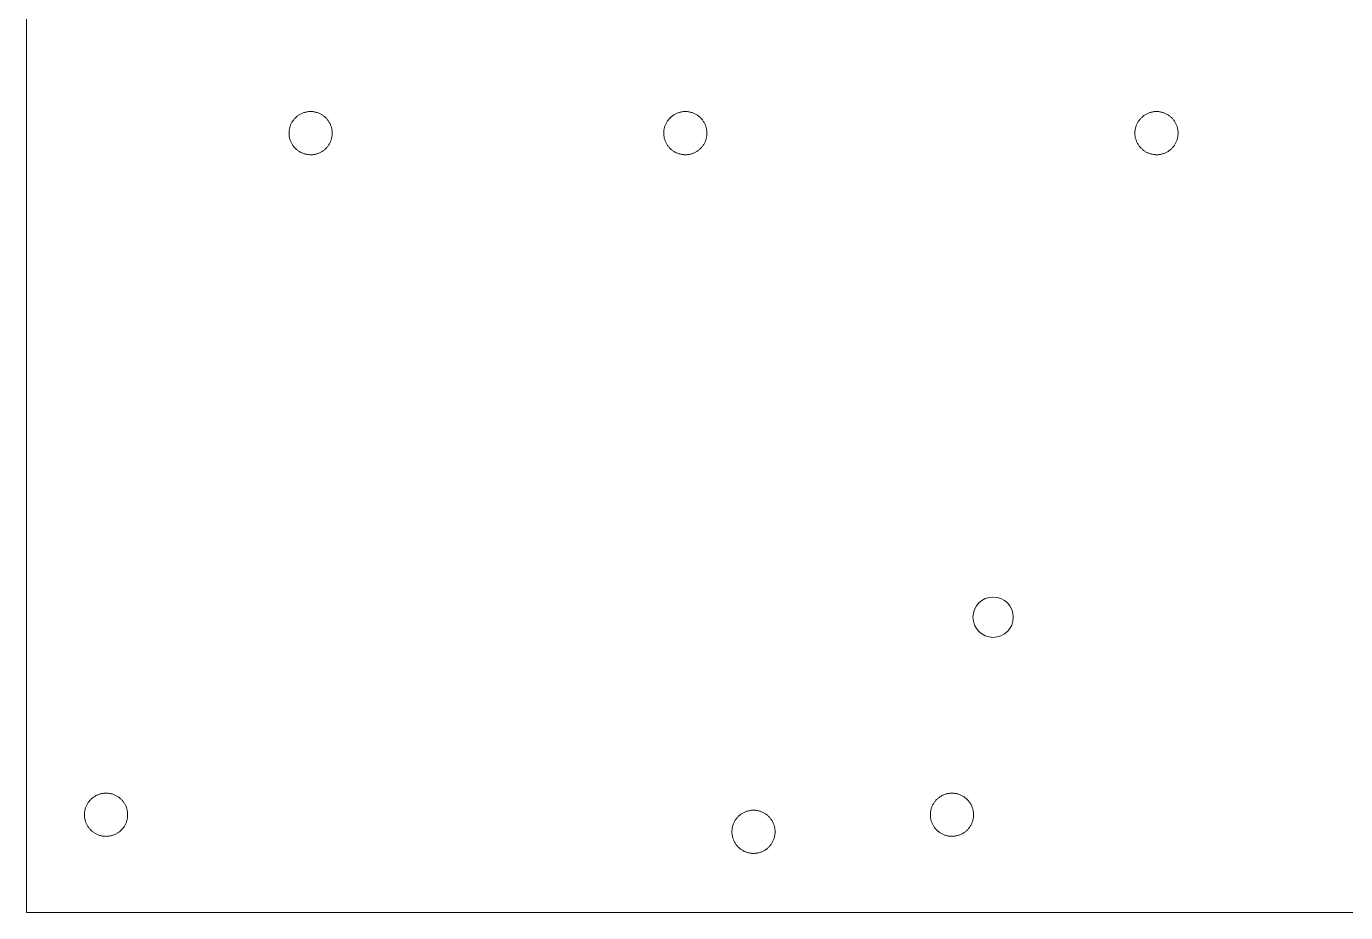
# Model space of a CAD drawing. Header units: millimetres. Extents: x -28 to 169, y 45 to 177.
# Drawn here: x -28 to 70.3, y 45 to 111 of the extents above; entities that cross this region are included whole.
import ezdxf

# ---------------------------------------------------------------- set-up
doc = ezdxf.new("R2010")
doc.units = ezdxf.units.MM
doc.layers.get('0').update_dxf_attribs({"lineweight": 0, "true_color": 0xffffff})

msp = doc.modelspace()

# ---------------------------------------------------------------- linework, layer by layer
for p, q in [((-28, 177), (-28, 47)), ((-7.982, 104.173), (-8.02, 104.133)), ((-7.942, 104.212), (-7.982, 104.173)), ((-7.901, 104.25), (-7.942, 104.212)), ((-7.859, 104.286), (-7.901, 104.25)), ((-7.815, 104.321), (-7.859, 104.286)), ((-7.771, 104.355), (-7.815, 104.321)), ((-7.725, 104.386), (-7.771, 104.355)), ((-7.678, 104.416), (-7.725, 104.386)), ((-7.63, 104.445), (-7.678, 104.416)), ((-7.581, 104.472), (-7.63, 104.445)), ((-7.532, 104.497), (-7.581, 104.472)), ((-7.481, 104.52), (-7.532, 104.497)), ((-7.43, 104.542), (-7.481, 104.52)), ((-7.378, 104.562), (-7.43, 104.542)), ((-7.325, 104.58), (-7.378, 104.562)), ((-7.271, 104.596), (-7.325, 104.58)), ((-7.218, 104.61), (-7.271, 104.596)), ((-7.163, 104.623), (-7.218, 104.61)), ((-7.109, 104.633), (-7.163, 104.623)), ((-7.054, 104.642), (-7.109, 104.633)), ((-6.998, 104.649), (-7.054, 104.642)), ((-6.943, 104.653), (-6.998, 104.649)), ((-6.887, 104.656), (-6.943, 104.653)), ((-6.831, 104.657), (-6.887, 104.656)), ((-6.775, 104.656), (-6.831, 104.657)), ((-6.719, 104.653), (-6.775, 104.656)), ((-6.663, 104.649), (-6.719, 104.653)), ((-6.608, 104.642), (-6.663, 104.649)), ((-6.552, 104.633), (-6.608, 104.642)), ((-6.497, 104.622), (-6.552, 104.633)), ((-6.442, 104.61), (-6.497, 104.622)), ((-6.388, 104.595), (-6.442, 104.61)), ((-6.334, 104.579), (-6.388, 104.595)), ((-6.281, 104.56), (-6.334, 104.579)), ((-6.229, 104.54), (-6.281, 104.56)), ((-6.177, 104.518), (-6.229, 104.54)), ((-6.126, 104.495), (-6.177, 104.518)), ((-6.076, 104.469), (-6.126, 104.495)), ((-6.027, 104.442), (-6.076, 104.469)), ((-5.979, 104.413), (-6.027, 104.442)), ((-5.932, 104.382), (-5.979, 104.413)), ((-5.886, 104.35), (-5.932, 104.382)), ((-5.841, 104.316), (-5.886, 104.35)), ((-5.798, 104.281), (-5.841, 104.316)), ((-5.755, 104.244), (-5.798, 104.281)), ((-5.714, 104.206), (-5.755, 104.244)), ((-5.675, 104.166), (-5.714, 104.206)), ((-5.636, 104.125), (-5.675, 104.166)), ((19.927, 104.173), (19.889, 104.133)), ((19.967, 104.212), (19.927, 104.173)), ((20.008, 104.25), (19.967, 104.212)), ((20.05, 104.286), (20.008, 104.25)), ((20.094, 104.321), (20.05, 104.286)), ((20.138, 104.355), (20.094, 104.321)), ((20.184, 104.386), (20.138, 104.355)), ((20.231, 104.416), (20.184, 104.386)), ((20.279, 104.445), (20.231, 104.416)), ((20.328, 104.472), (20.279, 104.445)), ((20.377, 104.497), (20.328, 104.472)), ((20.428, 104.52), (20.377, 104.497)), ((20.479, 104.542), (20.428, 104.52)), ((20.531, 104.562), (20.479, 104.542)), ((20.584, 104.58), (20.531, 104.562)), ((20.637, 104.596), (20.584, 104.58)), ((20.691, 104.61), (20.637, 104.596)), ((20.746, 104.623), (20.691, 104.61)), ((20.8, 104.633), (20.746, 104.623)), ((20.855, 104.642), (20.8, 104.633)), ((20.911, 104.649), (20.855, 104.642)), ((20.966, 104.653), (20.911, 104.649)), ((21.022, 104.656), (20.966, 104.653)), ((21.078, 104.657), (21.022, 104.656)), ((21.134, 104.656), (21.078, 104.657)), ((21.19, 104.653), (21.134, 104.656)), ((21.246, 104.649), (21.19, 104.653)), ((21.301, 104.642), (21.246, 104.649)), ((21.357, 104.633), (21.301, 104.642)), ((21.412, 104.622), (21.357, 104.633)), ((21.467, 104.61), (21.412, 104.622)), ((21.521, 104.595), (21.467, 104.61)), ((21.575, 104.579), (21.521, 104.595)), ((21.628, 104.56), (21.575, 104.579)), ((21.68, 104.54), (21.628, 104.56)), ((21.732, 104.518), (21.68, 104.54)), ((21.783, 104.495), (21.732, 104.518)), ((21.833, 104.469), (21.783, 104.495)), ((21.882, 104.442), (21.833, 104.469)), ((21.93, 104.413), (21.882, 104.442)), ((21.977, 104.382), (21.93, 104.413)), ((22.023, 104.35), (21.977, 104.382)), ((22.068, 104.316), (22.023, 104.35)), ((22.111, 104.281), (22.068, 104.316)), ((22.154, 104.244), (22.111, 104.281)), ((22.195, 104.206), (22.154, 104.244)), ((22.234, 104.166), (22.195, 104.206)), ((22.273, 104.125), (22.234, 104.166)), ((55.018, 104.173), (54.98, 104.133)), ((55.058, 104.212), (55.018, 104.173)), ((55.099, 104.25), (55.058, 104.212)), ((55.141, 104.286), (55.099, 104.25)), ((55.185, 104.321), (55.141, 104.286)), ((55.229, 104.355), (55.185, 104.321)), ((55.275, 104.386), (55.229, 104.355)), ((55.322, 104.416), (55.275, 104.386)), ((55.37, 104.445), (55.322, 104.416)), ((55.419, 104.472), (55.37, 104.445)), ((55.468, 104.497), (55.419, 104.472)), ((55.519, 104.52), (55.468, 104.497)), ((55.57, 104.542), (55.519, 104.52)), ((55.622, 104.562), (55.57, 104.542)), ((55.675, 104.58), (55.622, 104.562)), ((55.729, 104.596), (55.675, 104.58)), ((55.782, 104.61), (55.729, 104.596)), ((55.837, 104.623), (55.782, 104.61)), ((55.891, 104.633), (55.837, 104.623)), ((55.946, 104.642), (55.891, 104.633)), ((56.002, 104.649), (55.946, 104.642)), ((56.057, 104.653), (56.002, 104.649)), ((56.113, 104.656), (56.057, 104.653)), ((56.169, 104.657), (56.113, 104.656)), ((56.225, 104.656), (56.169, 104.657)), ((56.281, 104.653), (56.225, 104.656)), ((56.337, 104.649), (56.281, 104.653)), ((56.392, 104.642), (56.337, 104.649)), ((56.448, 104.633), (56.392, 104.642)), ((56.503, 104.622), (56.448, 104.633)), ((56.558, 104.61), (56.503, 104.622)), ((56.612, 104.595), (56.558, 104.61)), ((56.666, 104.579), (56.612, 104.595)), ((56.719, 104.56), (56.666, 104.579)), ((56.771, 104.54), (56.719, 104.56)), ((56.823, 104.518), (56.771, 104.54)), ((56.874, 104.495), (56.823, 104.518)), ((56.924, 104.469), (56.874, 104.495)), ((56.973, 104.442), (56.924, 104.469)), ((57.021, 104.413), (56.973, 104.442)), ((57.068, 104.382), (57.021, 104.413)), ((57.114, 104.35), (57.068, 104.382)), ((57.159, 104.316), (57.114, 104.35)), ((57.202, 104.281), (57.159, 104.316)), ((57.245, 104.244), (57.202, 104.281)), ((57.286, 104.206), (57.245, 104.244)), ((57.325, 104.166), (57.286, 104.206)), ((57.364, 104.125), (57.325, 104.166)), ((-8.434, 103.179), (-8.438, 103.123)), ((-8.429, 103.235), (-8.434, 103.179)), ((-8.421, 103.29), (-8.429, 103.235)), ((-8.412, 103.345), (-8.421, 103.29)), ((-8.401, 103.399), (-8.412, 103.345)), ((-8.388, 103.453), (-8.401, 103.399)), ((-8.373, 103.507), (-8.388, 103.453)), ((-8.356, 103.56), (-8.373, 103.507)), ((-8.338, 103.613), (-8.356, 103.56)), ((-8.317, 103.665), (-8.338, 103.613)), ((-8.295, 103.716), (-8.317, 103.665)), ((-8.271, 103.766), (-8.295, 103.716)), ((-8.245, 103.815), (-8.271, 103.766)), ((-8.218, 103.864), (-8.245, 103.815)), ((-8.189, 103.912), (-8.218, 103.864)), ((-8.158, 103.958), (-8.189, 103.912)), ((-8.126, 104.003), (-8.158, 103.958)), ((-8.092, 104.048), (-8.126, 104.003)), ((-8.057, 104.091), (-8.092, 104.048)), ((-8.02, 104.133), (-8.057, 104.091)), ((-5.6, 104.083), (-5.636, 104.125)), ((-5.564, 104.039), (-5.6, 104.083)), ((-5.53, 103.994), (-5.564, 104.039)), ((-5.498, 103.948), (-5.53, 103.994)), ((-5.468, 103.901), (-5.498, 103.948)), ((-5.439, 103.853), (-5.468, 103.901)), ((-5.412, 103.804), (-5.439, 103.853)), ((-5.386, 103.754), (-5.412, 103.804)), ((-5.362, 103.703), (-5.386, 103.754)), ((-5.34, 103.652), (-5.362, 103.703)), ((-5.32, 103.599), (-5.34, 103.652)), ((-5.302, 103.546), (-5.32, 103.599)), ((-5.286, 103.492), (-5.302, 103.546)), ((-5.271, 103.438), (-5.286, 103.492)), ((-5.258, 103.384), (-5.271, 103.438)), ((-5.248, 103.328), (-5.258, 103.384)), ((-5.239, 103.273), (-5.248, 103.328)), ((-5.232, 103.217), (-5.239, 103.273)), ((-5.227, 103.161), (-5.232, 103.217)), ((19.475, 103.179), (19.471, 103.123)), ((19.48, 103.235), (19.475, 103.179)), ((19.488, 103.29), (19.48, 103.235)), ((19.497, 103.345), (19.488, 103.29)), ((19.508, 103.399), (19.497, 103.345)), ((19.521, 103.453), (19.508, 103.399)), ((19.536, 103.507), (19.521, 103.453)), ((19.553, 103.56), (19.536, 103.507)), ((19.571, 103.613), (19.553, 103.56)), ((19.592, 103.665), (19.571, 103.613)), ((19.614, 103.716), (19.592, 103.665)), ((19.638, 103.766), (19.614, 103.716)), ((19.664, 103.815), (19.638, 103.766)), ((19.691, 103.864), (19.664, 103.815)), ((19.72, 103.912), (19.691, 103.864)), ((19.751, 103.958), (19.72, 103.912)), ((19.783, 104.003), (19.751, 103.958)), ((19.817, 104.048), (19.783, 104.003)), ((19.852, 104.091), (19.817, 104.048)), ((19.889, 104.133), (19.852, 104.091)), ((22.309, 104.083), (22.273, 104.125)), ((22.345, 104.039), (22.309, 104.083)), ((22.379, 103.994), (22.345, 104.039)), ((22.411, 103.948), (22.379, 103.994)), ((22.441, 103.901), (22.411, 103.948)), ((22.47, 103.853), (22.441, 103.901)), ((22.497, 103.804), (22.47, 103.853)), ((22.523, 103.754), (22.497, 103.804)), ((22.547, 103.703), (22.523, 103.754)), ((22.569, 103.652), (22.547, 103.703)), ((22.589, 103.599), (22.569, 103.652)), ((22.607, 103.546), (22.589, 103.599)), ((22.623, 103.492), (22.607, 103.546)), ((22.638, 103.438), (22.623, 103.492)), ((22.651, 103.384), (22.638, 103.438)), ((22.661, 103.328), (22.651, 103.384)), ((22.67, 103.273), (22.661, 103.328)), ((22.677, 103.217), (22.67, 103.273)), ((22.682, 103.161), (22.677, 103.217)), ((54.566, 103.179), (54.562, 103.123)), ((54.571, 103.235), (54.566, 103.179)), ((54.579, 103.29), (54.571, 103.235)), ((54.588, 103.345), (54.579, 103.29)), ((54.599, 103.399), (54.588, 103.345)), ((54.612, 103.453), (54.599, 103.399)), ((54.627, 103.507), (54.612, 103.453)), ((54.644, 103.56), (54.627, 103.507)), ((54.662, 103.613), (54.644, 103.56)), ((54.683, 103.665), (54.662, 103.613)), ((54.705, 103.716), (54.683, 103.665)), ((54.729, 103.766), (54.705, 103.716)), ((54.755, 103.815), (54.729, 103.766)), ((54.782, 103.864), (54.755, 103.815)), ((54.811, 103.912), (54.782, 103.864)), ((54.842, 103.958), (54.811, 103.912)), ((54.874, 104.003), (54.842, 103.958)), ((54.908, 104.048), (54.874, 104.003)), ((54.943, 104.091), (54.908, 104.048)), ((54.98, 104.133), (54.943, 104.091)), ((57.4, 104.083), (57.364, 104.125)), ((57.436, 104.039), (57.4, 104.083)), ((57.47, 103.994), (57.436, 104.039)), ((57.502, 103.948), (57.47, 103.994)), ((57.532, 103.901), (57.502, 103.948)), ((57.561, 103.853), (57.532, 103.901)), ((57.588, 103.804), (57.561, 103.853)), ((57.614, 103.754), (57.588, 103.804)), ((57.638, 103.703), (57.614, 103.754)), ((57.66, 103.652), (57.638, 103.703)), ((57.68, 103.599), (57.66, 103.652)), ((57.698, 103.546), (57.68, 103.599)), ((57.714, 103.492), (57.698, 103.546)), ((57.729, 103.438), (57.714, 103.492)), ((57.742, 103.384), (57.729, 103.438)), ((57.752, 103.328), (57.742, 103.384)), ((57.761, 103.273), (57.752, 103.328)), ((57.768, 103.217), (57.761, 103.273)), ((57.773, 103.161), (57.768, 103.217)), ((-8.438, 103.123), (-8.439, 103.068)), ((-8.439, 103.068), (-8.439, 103.012)), ((-8.439, 103.012), (-8.437, 102.956)), ((-8.437, 102.956), (-8.433, 102.901)), ((-8.433, 102.901), (-8.427, 102.845)), ((-8.427, 102.845), (-8.419, 102.79)), ((-8.419, 102.79), (-8.409, 102.735)), ((-8.409, 102.735), (-8.397, 102.681)), ((-8.397, 102.681), (-8.383, 102.627)), ((-8.383, 102.627), (-8.368, 102.574)), ((-8.368, 102.574), (-8.35, 102.521)), ((-8.35, 102.521), (-8.331, 102.468)), ((-8.331, 102.468), (-8.31, 102.417)), ((-8.31, 102.417), (-8.287, 102.366)), ((-8.287, 102.366), (-8.263, 102.316)), ((-8.263, 102.316), (-8.236, 102.267)), ((-8.236, 102.267), (-8.208, 102.219)), ((-8.208, 102.219), (-8.179, 102.171)), ((-5.494, 102.156), (-5.464, 102.203)), ((-5.464, 102.203), (-5.436, 102.251)), ((-5.436, 102.251), (-5.409, 102.299)), ((-5.409, 102.299), (-5.384, 102.349)), ((-5.384, 102.349), (-5.36, 102.4)), ((-5.36, 102.4), (-5.339, 102.451)), ((-5.339, 102.451), (-5.319, 102.503)), ((-5.319, 102.503), (-5.301, 102.556)), ((-5.301, 102.556), (-5.285, 102.609)), ((-5.285, 102.609), (-5.27, 102.663)), ((-5.27, 102.663), (-5.258, 102.717)), ((-5.258, 102.717), (-5.247, 102.772)), ((-5.247, 102.772), (-5.239, 102.827)), ((-5.239, 102.827), (-5.232, 102.882)), ((-5.232, 102.882), (-5.227, 102.938)), ((-5.224, 103.105), (-5.227, 103.161)), ((-5.227, 102.938), (-5.224, 102.994)), ((-5.223, 103.049), (-5.224, 103.105)), ((-5.224, 102.994), (-5.223, 103.049)), ((19.471, 103.123), (19.47, 103.068)), ((19.47, 103.068), (19.47, 103.012)), ((19.47, 103.012), (19.472, 102.956)), ((19.472, 102.956), (19.476, 102.901)), ((19.476, 102.901), (19.482, 102.845)), ((19.482, 102.845), (19.49, 102.79)), ((19.49, 102.79), (19.5, 102.735)), ((19.5, 102.735), (19.512, 102.681)), ((19.512, 102.681), (19.526, 102.627)), ((19.526, 102.627), (19.541, 102.574)), ((19.541, 102.574), (19.559, 102.521)), ((19.559, 102.521), (19.578, 102.468)), ((19.578, 102.468), (19.599, 102.417)), ((19.599, 102.417), (19.622, 102.366)), ((19.622, 102.366), (19.646, 102.316)), ((19.646, 102.316), (19.673, 102.267)), ((19.673, 102.267), (19.701, 102.219)), ((19.701, 102.219), (19.73, 102.171)), ((22.415, 102.156), (22.445, 102.203)), ((22.445, 102.203), (22.473, 102.251)), ((22.473, 102.251), (22.5, 102.299)), ((22.5, 102.299), (22.525, 102.349)), ((22.525, 102.349), (22.549, 102.4)), ((22.549, 102.4), (22.57, 102.451)), ((22.57, 102.451), (22.59, 102.503)), ((22.59, 102.503), (22.608, 102.556)), ((22.608, 102.556), (22.624, 102.609)), ((22.624, 102.609), (22.639, 102.663)), ((22.639, 102.663), (22.651, 102.717)), ((22.651, 102.717), (22.662, 102.772)), ((22.662, 102.772), (22.67, 102.827)), ((22.67, 102.827), (22.677, 102.882)), ((22.677, 102.882), (22.682, 102.938)), ((22.685, 103.105), (22.682, 103.161)), ((22.682, 102.938), (22.685, 102.994)), ((22.686, 103.049), (22.685, 103.105)), ((22.685, 102.994), (22.686, 103.049)), ((54.562, 103.123), (54.561, 103.068)), ((54.561, 103.068), (54.561, 103.012)), ((54.561, 103.012), (54.563, 102.956)), ((54.563, 102.956), (54.567, 102.901)), ((54.567, 102.901), (54.573, 102.845)), ((54.573, 102.845), (54.581, 102.79)), ((54.581, 102.79), (54.591, 102.735)), ((54.591, 102.735), (54.603, 102.681)), ((54.603, 102.681), (54.617, 102.627)), ((54.617, 102.627), (54.632, 102.574)), ((54.632, 102.574), (54.65, 102.521)), ((54.65, 102.521), (54.669, 102.468)), ((54.669, 102.468), (54.69, 102.417)), ((54.69, 102.417), (54.713, 102.366)), ((54.713, 102.366), (54.737, 102.316)), ((54.737, 102.316), (54.764, 102.267)), ((54.764, 102.267), (54.792, 102.219)), ((54.792, 102.219), (54.821, 102.171)), ((57.506, 102.156), (57.536, 102.203)), ((57.536, 102.203), (57.564, 102.251)), ((57.564, 102.251), (57.591, 102.299)), ((57.591, 102.299), (57.616, 102.349)), ((57.616, 102.349), (57.64, 102.4)), ((57.64, 102.4), (57.661, 102.451)), ((57.661, 102.451), (57.681, 102.503)), ((57.681, 102.503), (57.699, 102.556)), ((57.699, 102.556), (57.715, 102.609)), ((57.715, 102.609), (57.73, 102.663)), ((57.73, 102.663), (57.742, 102.717)), ((57.742, 102.717), (57.753, 102.772)), ((57.753, 102.772), (57.761, 102.827)), ((57.761, 102.827), (57.768, 102.882)), ((57.768, 102.882), (57.773, 102.938)), ((57.776, 103.105), (57.773, 103.161)), ((57.773, 102.938), (57.776, 102.994)), ((57.777, 103.049), (57.776, 103.105)), ((57.776, 102.994), (57.777, 103.049)), ((-8.179, 102.171), (-8.147, 102.125)), ((-8.147, 102.125), (-8.115, 102.08)), ((-8.115, 102.08), (-8.08, 102.036)), ((-8.08, 102.036), (-8.045, 101.994)), ((-8.045, 101.994), (-8.007, 101.952)), ((-8.007, 101.952), (-7.968, 101.912)), ((-7.968, 101.912), (-7.928, 101.873)), ((-7.928, 101.873), (-7.887, 101.836)), ((-7.887, 101.836), (-7.844, 101.8)), ((-7.844, 101.8), (-7.8, 101.766)), ((-7.8, 101.766), (-7.755, 101.733)), ((-7.755, 101.733), (-7.709, 101.702)), ((-7.709, 101.702), (-7.662, 101.672)), ((-7.662, 101.672), (-7.614, 101.644)), ((-7.614, 101.644), (-7.565, 101.618)), ((-7.565, 101.618), (-7.515, 101.594)), ((-7.515, 101.594), (-7.464, 101.571)), ((-7.464, 101.571), (-7.412, 101.55)), ((-7.412, 101.55), (-7.36, 101.53)), ((-7.36, 101.53), (-7.307, 101.513)), ((-7.307, 101.513), (-7.254, 101.498)), ((-7.254, 101.498), (-7.2, 101.484)), ((-7.2, 101.484), (-7.145, 101.472)), ((-7.145, 101.472), (-7.09, 101.462)), ((-7.09, 101.462), (-7.035, 101.454)), ((-7.035, 101.454), (-6.98, 101.448)), ((-6.98, 101.448), (-6.924, 101.444)), ((-6.924, 101.444), (-6.869, 101.442)), ((-6.869, 101.442), (-6.813, 101.441)), ((-6.813, 101.441), (-6.757, 101.443)), ((-6.757, 101.443), (-6.702, 101.446)), ((-6.702, 101.446), (-6.646, 101.452)), ((-6.646, 101.452), (-6.591, 101.459)), ((-6.591, 101.459), (-6.536, 101.469)), ((-6.536, 101.469), (-6.481, 101.48)), ((-6.481, 101.48), (-6.427, 101.493)), ((-6.427, 101.493), (-6.373, 101.508)), ((-6.373, 101.508), (-6.32, 101.524)), ((-6.32, 101.524), (-6.268, 101.543)), ((-6.268, 101.543), (-6.216, 101.564)), ((-6.216, 101.564), (-6.165, 101.586)), ((-6.165, 101.586), (-6.115, 101.61)), ((-6.115, 101.61), (-6.065, 101.635)), ((-6.065, 101.635), (-6.017, 101.663)), ((-6.017, 101.663), (-5.969, 101.692)), ((-5.969, 101.692), (-5.923, 101.723)), ((-5.923, 101.723), (-5.877, 101.755)), ((-5.877, 101.755), (-5.833, 101.789)), ((-5.833, 101.789), (-5.79, 101.824)), ((-5.79, 101.824), (-5.748, 101.861)), ((-5.748, 101.861), (-5.708, 101.899)), ((-5.708, 101.899), (-5.668, 101.939)), ((-5.668, 101.939), (-5.631, 101.98)), ((-5.631, 101.98), (-5.594, 102.022)), ((-5.594, 102.022), (-5.559, 102.065)), ((-5.559, 102.065), (-5.526, 102.11)), ((-5.526, 102.11), (-5.494, 102.156)), ((19.73, 102.171), (19.761, 102.125)), ((19.761, 102.125), (19.794, 102.08)), ((19.794, 102.08), (19.829, 102.036)), ((19.829, 102.036), (19.864, 101.994)), ((19.864, 101.994), (19.902, 101.952)), ((19.902, 101.952), (19.94, 101.912)), ((19.94, 101.912), (19.981, 101.873)), ((19.981, 101.873), (20.022, 101.836)), ((20.022, 101.836), (20.065, 101.8)), ((20.065, 101.8), (20.108, 101.766)), ((20.108, 101.766), (20.154, 101.733)), ((20.154, 101.733), (20.2, 101.702)), ((20.2, 101.702), (20.247, 101.672)), ((20.247, 101.672), (20.295, 101.644)), ((20.295, 101.644), (20.344, 101.618)), ((20.344, 101.618), (20.394, 101.594)), ((20.394, 101.594), (20.445, 101.571)), ((20.445, 101.571), (20.497, 101.55)), ((20.497, 101.55), (20.549, 101.53)), ((20.549, 101.53), (20.602, 101.513)), ((20.602, 101.513), (20.655, 101.498)), ((20.655, 101.498), (20.709, 101.484)), ((20.709, 101.484), (20.764, 101.472)), ((20.764, 101.472), (20.819, 101.462)), ((20.819, 101.462), (20.874, 101.454)), ((20.874, 101.454), (20.929, 101.448)), ((20.929, 101.448), (20.985, 101.444)), ((20.985, 101.444), (21.04, 101.442)), ((21.04, 101.442), (21.096, 101.441)), ((21.096, 101.441), (21.152, 101.443)), ((21.152, 101.443), (21.207, 101.446)), ((21.207, 101.446), (21.263, 101.452)), ((21.263, 101.452), (21.318, 101.459)), ((21.318, 101.459), (21.373, 101.469)), ((21.373, 101.469), (21.428, 101.48)), ((21.428, 101.48), (21.482, 101.493)), ((21.482, 101.493), (21.535, 101.508)), ((21.535, 101.508), (21.589, 101.524)), ((21.589, 101.524), (21.641, 101.543)), ((21.641, 101.543), (21.693, 101.564)), ((21.693, 101.564), (21.744, 101.586)), ((21.744, 101.586), (21.794, 101.61)), ((21.794, 101.61), (21.844, 101.635)), ((21.844, 101.635), (21.892, 101.663)), ((21.892, 101.663), (21.94, 101.692)), ((21.94, 101.692), (21.986, 101.723)), ((21.986, 101.723), (22.032, 101.755)), ((22.032, 101.755), (22.076, 101.789)), ((22.076, 101.789), (22.119, 101.824)), ((22.119, 101.824), (22.161, 101.861)), ((22.161, 101.861), (22.201, 101.899)), ((22.201, 101.899), (22.241, 101.939)), ((22.241, 101.939), (22.278, 101.98)), ((22.278, 101.98), (22.315, 102.022)), ((22.315, 102.022), (22.35, 102.065)), ((22.35, 102.065), (22.383, 102.11)), ((22.383, 102.11), (22.415, 102.156)), ((54.821, 102.171), (54.853, 102.125)), ((54.853, 102.125), (54.885, 102.08)), ((54.885, 102.08), (54.92, 102.036)), ((54.92, 102.036), (54.955, 101.994)), ((54.955, 101.994), (54.993, 101.952)), ((54.993, 101.952), (55.032, 101.912)), ((55.032, 101.912), (55.072, 101.873)), ((55.072, 101.873), (55.113, 101.836)), ((55.113, 101.836), (55.156, 101.8)), ((55.156, 101.8), (55.2, 101.766)), ((55.2, 101.766), (55.245, 101.733)), ((55.245, 101.733), (55.291, 101.702)), ((55.291, 101.702), (55.338, 101.672)), ((55.338, 101.672), (55.386, 101.644)), ((55.386, 101.644), (55.435, 101.618)), ((55.435, 101.618), (55.485, 101.594)), ((55.485, 101.594), (55.536, 101.571)), ((55.536, 101.571), (55.588, 101.55)), ((55.588, 101.55), (55.64, 101.53)), ((55.64, 101.53), (55.693, 101.513)), ((55.693, 101.513), (55.746, 101.498)), ((55.746, 101.498), (55.8, 101.484)), ((55.8, 101.484), (55.855, 101.472)), ((55.855, 101.472), (55.91, 101.462)), ((55.91, 101.462), (55.965, 101.454)), ((55.965, 101.454), (56.02, 101.448)), ((56.02, 101.448), (56.076, 101.444)), ((56.076, 101.444), (56.131, 101.442)), ((56.131, 101.442), (56.187, 101.441)), ((56.187, 101.441), (56.243, 101.443)), ((56.243, 101.443), (56.298, 101.446)), ((56.298, 101.446), (56.354, 101.452)), ((56.354, 101.452), (56.409, 101.459)), ((56.409, 101.459), (56.464, 101.469)), ((56.464, 101.469), (56.519, 101.48)), ((56.519, 101.48), (56.573, 101.493)), ((56.573, 101.493), (56.627, 101.508)), ((56.627, 101.508), (56.68, 101.524)), ((56.68, 101.524), (56.732, 101.543)), ((56.732, 101.543), (56.784, 101.564)), ((56.784, 101.564), (56.835, 101.586)), ((56.835, 101.586), (56.885, 101.61)), ((56.885, 101.61), (56.935, 101.635)), ((56.935, 101.635), (56.983, 101.663)), ((56.983, 101.663), (57.031, 101.692)), ((57.031, 101.692), (57.077, 101.723)), ((57.077, 101.723), (57.123, 101.755)), ((57.123, 101.755), (57.167, 101.789)), ((57.167, 101.789), (57.21, 101.824)), ((57.21, 101.824), (57.252, 101.861)), ((57.252, 101.861), (57.292, 101.899)), ((57.292, 101.899), (57.332, 101.939)), ((57.332, 101.939), (57.369, 101.98)), ((57.369, 101.98), (57.406, 102.022)), ((57.406, 102.022), (57.441, 102.065)), ((57.441, 102.065), (57.474, 102.11)), ((57.474, 102.11), (57.506, 102.156)), ((-23.452, 53.103), (-23.48, 53.055)), ((-23.423, 53.151), (-23.452, 53.103)), ((-23.393, 53.197), (-23.423, 53.151)), ((-23.36, 53.243), (-23.393, 53.197)), ((-23.327, 53.287), (-23.36, 53.243)), ((-23.291, 53.33), (-23.327, 53.287)), ((-23.254, 53.372), (-23.291, 53.33)), ((-23.216, 53.412), (-23.254, 53.372)), ((-23.177, 53.451), (-23.216, 53.412)), ((-23.136, 53.489), (-23.177, 53.451)), ((-23.093, 53.525), (-23.136, 53.489)), ((-23.05, 53.56), (-23.093, 53.525)), ((-23.005, 53.594), (-23.05, 53.56)), ((-22.959, 53.625), (-23.005, 53.594)), ((-22.913, 53.656), (-22.959, 53.625)), ((-22.865, 53.684), (-22.913, 53.656)), ((-22.816, 53.711), (-22.865, 53.684)), ((-22.766, 53.736), (-22.816, 53.711)), ((-22.716, 53.759), (-22.766, 53.736)), ((-22.664, 53.781), (-22.716, 53.759)), ((-22.612, 53.801), (-22.664, 53.781)), ((-22.559, 53.819), (-22.612, 53.801)), ((-22.506, 53.835), (-22.559, 53.819)), ((-22.452, 53.849), (-22.506, 53.835)), ((-22.398, 53.862), (-22.452, 53.849)), ((-22.343, 53.872), (-22.398, 53.862)), ((-22.288, 53.881), (-22.343, 53.872)), ((-22.233, 53.888), (-22.288, 53.881)), ((-22.177, 53.893), (-22.233, 53.888)), ((-22.122, 53.895), (-22.177, 53.893)), ((-22.066, 53.896), (-22.122, 53.895)), ((-22.01, 53.895), (-22.066, 53.896)), ((-21.954, 53.893), (-22.01, 53.895)), ((-21.898, 53.888), (-21.954, 53.893)), ((-21.842, 53.881), (-21.898, 53.888)), ((-21.787, 53.872), (-21.842, 53.881)), ((-21.732, 53.861), (-21.787, 53.872)), ((-21.677, 53.849), (-21.732, 53.861)), ((-21.623, 53.834), (-21.677, 53.849)), ((-21.569, 53.818), (-21.623, 53.834)), ((-21.516, 53.799), (-21.569, 53.818)), ((-21.464, 53.779), (-21.516, 53.799)), ((-21.412, 53.757), (-21.464, 53.779)), ((-21.361, 53.734), (-21.412, 53.757)), ((-21.311, 53.708), (-21.361, 53.734)), ((-21.262, 53.681), (-21.311, 53.708)), ((-21.214, 53.652), (-21.262, 53.681)), ((-21.167, 53.622), (-21.214, 53.652)), ((-21.121, 53.589), (-21.167, 53.622)), ((-21.076, 53.556), (-21.121, 53.589)), ((-21.032, 53.52), (-21.076, 53.556)), ((-20.99, 53.483), (-21.032, 53.52)), ((-20.949, 53.445), (-20.99, 53.483)), ((-20.909, 53.405), (-20.949, 53.445)), ((-20.871, 53.364), (-20.909, 53.405)), ((-20.834, 53.322), (-20.871, 53.364)), ((-20.799, 53.278), (-20.834, 53.322)), ((-20.765, 53.234), (-20.799, 53.278)), ((-20.733, 53.188), (-20.765, 53.234)), ((-20.702, 53.14), (-20.733, 53.188)), ((-20.673, 53.092), (-20.702, 53.14)), ((-20.646, 53.043), (-20.673, 53.092)), ((39.548, 53.103), (39.52, 53.055)), ((39.577, 53.151), (39.548, 53.103)), ((39.607, 53.197), (39.577, 53.151)), ((39.64, 53.243), (39.607, 53.197)), ((39.673, 53.287), (39.64, 53.243)), ((39.709, 53.33), (39.673, 53.287)), ((39.746, 53.372), (39.709, 53.33)), ((39.784, 53.412), (39.746, 53.372)), ((39.823, 53.451), (39.784, 53.412)), ((39.864, 53.489), (39.823, 53.451)), ((39.907, 53.525), (39.864, 53.489)), ((39.95, 53.56), (39.907, 53.525)), ((39.995, 53.594), (39.95, 53.56)), ((40.041, 53.625), (39.995, 53.594)), ((40.087, 53.656), (40.041, 53.625)), ((40.135, 53.684), (40.087, 53.656)), ((40.184, 53.711), (40.135, 53.684)), ((40.234, 53.736), (40.184, 53.711)), ((40.284, 53.759), (40.234, 53.736)), ((40.336, 53.781), (40.284, 53.759)), ((40.388, 53.801), (40.336, 53.781)), ((40.441, 53.819), (40.388, 53.801)), ((40.494, 53.835), (40.441, 53.819)), ((40.548, 53.849), (40.494, 53.835)), ((40.602, 53.862), (40.548, 53.849)), ((40.657, 53.872), (40.602, 53.862)), ((40.712, 53.881), (40.657, 53.872)), ((40.767, 53.888), (40.712, 53.881)), ((40.823, 53.893), (40.767, 53.888)), ((40.878, 53.895), (40.823, 53.893)), ((40.934, 53.896), (40.878, 53.895)), ((40.99, 53.895), (40.934, 53.896)), ((41.046, 53.893), (40.99, 53.895)), ((41.102, 53.888), (41.046, 53.893)), ((41.158, 53.881), (41.102, 53.888)), ((41.213, 53.872), (41.158, 53.881)), ((41.268, 53.861), (41.213, 53.872)), ((41.323, 53.849), (41.268, 53.861)), ((41.377, 53.834), (41.323, 53.849)), ((41.431, 53.818), (41.377, 53.834)), ((41.484, 53.799), (41.431, 53.818)), ((41.536, 53.779), (41.484, 53.799)), ((41.588, 53.757), (41.536, 53.779)), ((41.639, 53.734), (41.588, 53.757)), ((41.689, 53.708), (41.639, 53.734)), ((41.738, 53.681), (41.689, 53.708)), ((41.786, 53.652), (41.738, 53.681)), ((41.833, 53.622), (41.786, 53.652)), ((41.879, 53.589), (41.833, 53.622)), ((41.924, 53.556), (41.879, 53.589)), ((41.968, 53.52), (41.924, 53.556)), ((42.01, 53.483), (41.968, 53.52)), ((42.051, 53.445), (42.01, 53.483)), ((42.091, 53.405), (42.051, 53.445)), ((42.129, 53.364), (42.091, 53.405)), ((42.166, 53.322), (42.129, 53.364)), ((42.201, 53.278), (42.166, 53.322)), ((42.235, 53.234), (42.201, 53.278)), ((42.267, 53.188), (42.235, 53.234)), ((42.298, 53.14), (42.267, 53.188)), ((42.327, 53.092), (42.298, 53.14)), ((42.354, 53.043), (42.327, 53.092)), ((-23.672, 52.363), (-23.674, 52.307)), ((-23.674, 52.307), (-23.674, 52.251)), ((-23.674, 52.251), (-23.671, 52.196)), ((-23.669, 52.418), (-23.672, 52.363)), ((-23.671, 52.196), (-23.667, 52.14)), ((-23.663, 52.474), (-23.669, 52.418)), ((-23.667, 52.14), (-23.661, 52.085)), ((-23.656, 52.529), (-23.663, 52.474)), ((-23.661, 52.085), (-23.653, 52.029)), ((-23.647, 52.584), (-23.656, 52.529)), ((-23.636, 52.638), (-23.647, 52.584)), ((-23.622, 52.693), (-23.636, 52.638)), ((-23.608, 52.746), (-23.622, 52.693)), ((-23.591, 52.799), (-23.608, 52.746)), ((-23.572, 52.852), (-23.591, 52.799)), ((-23.552, 52.904), (-23.572, 52.852)), ((-23.529, 52.955), (-23.552, 52.904)), ((-23.506, 53.005), (-23.529, 52.955)), ((-23.48, 53.055), (-23.506, 53.005)), ((-20.621, 52.993), (-20.646, 53.043)), ((-20.597, 52.942), (-20.621, 52.993)), ((-20.575, 52.891), (-20.597, 52.942)), ((-20.555, 52.838), (-20.575, 52.891)), ((-20.537, 52.785), (-20.555, 52.838)), ((-20.52, 52.732), (-20.537, 52.785)), ((-20.506, 52.677), (-20.52, 52.732)), ((-20.493, 52.623), (-20.506, 52.677)), ((-20.482, 52.568), (-20.493, 52.623)), ((-20.474, 52.512), (-20.482, 52.568)), ((-20.467, 52.456), (-20.474, 52.512)), ((-20.473, 52.066), (-20.467, 52.121)), ((-20.462, 52.401), (-20.467, 52.456)), ((-20.467, 52.121), (-20.462, 52.177)), ((-20.459, 52.344), (-20.462, 52.401)), ((-20.462, 52.177), (-20.459, 52.233)), ((-20.458, 52.288), (-20.459, 52.344)), ((-20.459, 52.233), (-20.458, 52.288)), ((24.967, 52.102), (24.931, 52.06)), ((25.006, 52.143), (24.967, 52.102)), ((25.045, 52.182), (25.006, 52.143)), ((25.086, 52.22), (25.045, 52.182)), ((25.128, 52.256), (25.086, 52.22)), ((25.172, 52.291), (25.128, 52.256)), ((25.217, 52.324), (25.172, 52.291)), ((25.262, 52.356), (25.217, 52.324)), ((25.309, 52.386), (25.262, 52.356)), ((25.357, 52.415), (25.309, 52.386)), ((25.406, 52.441), (25.357, 52.415)), ((25.456, 52.466), (25.406, 52.441)), ((25.506, 52.49), (25.456, 52.466)), ((25.558, 52.511), (25.506, 52.49)), ((25.61, 52.531), (25.558, 52.511)), ((25.662, 52.549), (25.61, 52.531)), ((25.716, 52.565), (25.662, 52.549)), ((25.77, 52.58), (25.716, 52.565)), ((25.824, 52.592), (25.77, 52.58)), ((25.879, 52.603), (25.824, 52.592)), ((25.934, 52.611), (25.879, 52.603)), ((25.989, 52.618), (25.934, 52.611)), ((26.044, 52.623), (25.989, 52.618)), ((26.1, 52.626), (26.044, 52.623)), ((26.156, 52.627), (26.1, 52.626)), ((26.212, 52.626), (26.156, 52.627)), ((26.268, 52.623), (26.212, 52.626)), ((26.324, 52.618), (26.268, 52.623)), ((26.38, 52.611), (26.324, 52.618)), ((26.435, 52.602), (26.38, 52.611)), ((26.49, 52.592), (26.435, 52.602)), ((26.545, 52.579), (26.49, 52.592)), ((26.599, 52.565), (26.545, 52.579)), ((26.653, 52.548), (26.599, 52.565)), ((26.706, 52.53), (26.653, 52.548)), ((26.758, 52.51), (26.706, 52.53)), ((26.81, 52.488), (26.758, 52.51)), ((26.861, 52.464), (26.81, 52.488)), ((26.911, 52.439), (26.861, 52.464)), ((26.96, 52.411), (26.911, 52.439)), ((27.008, 52.383), (26.96, 52.411)), ((27.055, 52.352), (27.008, 52.383)), ((27.101, 52.32), (27.055, 52.352)), ((27.146, 52.286), (27.101, 52.32)), ((27.189, 52.251), (27.146, 52.286)), ((27.232, 52.214), (27.189, 52.251)), ((27.273, 52.176), (27.232, 52.214)), ((27.313, 52.136), (27.273, 52.176)), ((27.351, 52.095), (27.313, 52.136)), ((27.388, 52.052), (27.351, 52.095)), ((39.328, 52.363), (39.326, 52.307)), ((39.326, 52.307), (39.326, 52.251)), ((39.326, 52.251), (39.329, 52.196)), ((39.331, 52.418), (39.328, 52.363)), ((39.329, 52.196), (39.333, 52.14)), ((39.337, 52.474), (39.331, 52.418)), ((39.333, 52.14), (39.339, 52.085)), ((39.344, 52.529), (39.337, 52.474)), ((39.339, 52.085), (39.347, 52.029)), ((39.353, 52.584), (39.344, 52.529)), ((39.364, 52.638), (39.353, 52.584)), ((39.378, 52.693), (39.364, 52.638)), ((39.392, 52.746), (39.378, 52.693)), ((39.409, 52.799), (39.392, 52.746)), ((39.428, 52.852), (39.409, 52.799)), ((39.448, 52.904), (39.428, 52.852)), ((39.471, 52.955), (39.448, 52.904)), ((39.494, 53.005), (39.471, 52.955)), ((39.52, 53.055), (39.494, 53.005)), ((42.379, 52.993), (42.354, 53.043)), ((42.403, 52.942), (42.379, 52.993)), ((42.425, 52.891), (42.403, 52.942)), ((42.445, 52.838), (42.425, 52.891)), ((42.463, 52.785), (42.445, 52.838)), ((42.48, 52.732), (42.463, 52.785)), ((42.494, 52.677), (42.48, 52.732)), ((42.507, 52.623), (42.494, 52.677)), ((42.518, 52.568), (42.507, 52.623)), ((42.526, 52.512), (42.518, 52.568)), ((42.533, 52.456), (42.526, 52.512)), ((42.527, 52.066), (42.533, 52.121)), ((42.538, 52.401), (42.533, 52.456)), ((42.533, 52.121), (42.538, 52.177)), ((42.541, 52.344), (42.538, 52.401)), ((42.538, 52.177), (42.541, 52.233)), ((42.542, 52.288), (42.541, 52.344)), ((42.541, 52.233), (42.542, 52.288)), ((-23.653, 52.029), (-23.643, 51.975)), ((-23.643, 51.975), (-23.631, 51.92)), ((-23.631, 51.92), (-23.618, 51.866)), ((-23.618, 51.866), (-23.602, 51.813)), ((-23.602, 51.813), (-23.585, 51.76)), ((-23.585, 51.76), (-23.566, 51.707)), ((-23.566, 51.707), (-23.544, 51.656)), ((-23.544, 51.656), (-23.522, 51.605)), ((-23.522, 51.605), (-23.497, 51.555)), ((-23.497, 51.555), (-23.471, 51.506)), ((-23.471, 51.506), (-23.443, 51.458)), ((-23.443, 51.458), (-23.413, 51.41)), ((-23.413, 51.41), (-23.382, 51.364)), ((-23.382, 51.364), (-23.349, 51.319)), ((-23.349, 51.319), (-23.315, 51.275)), ((-23.315, 51.275), (-23.279, 51.233)), ((-23.279, 51.233), (-23.242, 51.191)), ((-23.242, 51.191), (-23.203, 51.151)), ((-23.203, 51.151), (-23.163, 51.113)), ((-23.163, 51.113), (-23.122, 51.075)), ((-21.024, 51.063), (-20.983, 51.1)), ((-20.983, 51.1), (-20.942, 51.138)), ((-20.942, 51.138), (-20.903, 51.178)), ((-20.903, 51.178), (-20.865, 51.219)), ((-20.865, 51.219), (-20.829, 51.261)), ((-20.829, 51.261), (-20.794, 51.304)), ((-20.794, 51.304), (-20.761, 51.349)), ((-20.761, 51.349), (-20.729, 51.395)), ((-20.729, 51.395), (-20.699, 51.442)), ((-20.699, 51.442), (-20.67, 51.49)), ((-20.67, 51.49), (-20.643, 51.538)), ((-20.643, 51.538), (-20.618, 51.588)), ((-20.618, 51.588), (-20.595, 51.639)), ((-20.595, 51.639), (-20.573, 51.69)), ((-20.573, 51.69), (-20.553, 51.742)), ((-20.553, 51.742), (-20.535, 51.795)), ((-20.535, 51.795), (-20.519, 51.848)), ((-20.519, 51.848), (-20.505, 51.902)), ((-20.505, 51.902), (-20.493, 51.956)), ((-20.493, 51.956), (-20.482, 52.011)), ((-20.482, 52.011), (-20.473, 52.066)), ((24.549, 51.093), (24.548, 51.037)), ((24.553, 51.149), (24.549, 51.093)), ((24.558, 51.204), (24.553, 51.149)), ((24.566, 51.259), (24.558, 51.204)), ((24.575, 51.314), (24.566, 51.259)), ((24.586, 51.369), (24.575, 51.314)), ((24.599, 51.423), (24.586, 51.369)), ((24.614, 51.477), (24.599, 51.423)), ((24.631, 51.53), (24.614, 51.477)), ((24.65, 51.582), (24.631, 51.53)), ((24.67, 51.634), (24.65, 51.582)), ((24.692, 51.685), (24.67, 51.634)), ((24.716, 51.736), (24.692, 51.685)), ((24.742, 51.785), (24.716, 51.736)), ((24.769, 51.834), (24.742, 51.785)), ((24.798, 51.881), (24.769, 51.834)), ((24.829, 51.928), (24.798, 51.881)), ((24.861, 51.973), (24.829, 51.928)), ((24.895, 52.017), (24.861, 51.973)), ((24.931, 52.06), (24.895, 52.017)), ((27.423, 52.009), (27.388, 52.052)), ((27.457, 51.964), (27.423, 52.009)), ((27.489, 51.918), (27.457, 51.964)), ((27.52, 51.871), (27.489, 51.918)), ((27.548, 51.823), (27.52, 51.871)), ((27.576, 51.774), (27.548, 51.823)), ((27.601, 51.724), (27.576, 51.774)), ((27.625, 51.673), (27.601, 51.724)), ((27.647, 51.621), (27.625, 51.673)), ((27.667, 51.569), (27.647, 51.621)), ((27.685, 51.516), (27.667, 51.569)), ((27.702, 51.462), (27.685, 51.516)), ((27.716, 51.408), (27.702, 51.462)), ((27.729, 51.353), (27.716, 51.408)), ((27.739, 51.298), (27.729, 51.353)), ((27.748, 51.243), (27.739, 51.298)), ((27.755, 51.187), (27.748, 51.243)), ((27.76, 51.131), (27.755, 51.187)), ((27.763, 51.075), (27.76, 51.131)), ((39.347, 52.029), (39.357, 51.975)), ((39.357, 51.975), (39.369, 51.92)), ((39.369, 51.92), (39.382, 51.866)), ((39.382, 51.866), (39.398, 51.813)), ((39.398, 51.813), (39.415, 51.76)), ((39.415, 51.76), (39.434, 51.707)), ((39.434, 51.707), (39.456, 51.656)), ((39.456, 51.656), (39.478, 51.605)), ((39.478, 51.605), (39.503, 51.555)), ((39.503, 51.555), (39.529, 51.506)), ((39.529, 51.506), (39.557, 51.458)), ((39.557, 51.458), (39.587, 51.41)), ((39.587, 51.41), (39.618, 51.364)), ((39.618, 51.364), (39.651, 51.319)), ((39.651, 51.319), (39.685, 51.275)), ((39.685, 51.275), (39.721, 51.233)), ((39.721, 51.233), (39.758, 51.191)), ((39.758, 51.191), (39.797, 51.151)), ((39.797, 51.151), (39.837, 51.113)), ((39.837, 51.113), (39.878, 51.075)), ((41.976, 51.063), (42.017, 51.1)), ((42.017, 51.1), (42.058, 51.138)), ((42.058, 51.138), (42.097, 51.178)), ((42.097, 51.178), (42.135, 51.219)), ((42.135, 51.219), (42.171, 51.261)), ((42.171, 51.261), (42.206, 51.304)), ((42.206, 51.304), (42.239, 51.349)), ((42.239, 51.349), (42.271, 51.395)), ((42.271, 51.395), (42.301, 51.442)), ((42.301, 51.442), (42.33, 51.49)), ((42.33, 51.49), (42.357, 51.538)), ((42.357, 51.538), (42.382, 51.588)), ((42.382, 51.588), (42.405, 51.639)), ((42.405, 51.639), (42.427, 51.69)), ((42.427, 51.69), (42.447, 51.742)), ((42.447, 51.742), (42.465, 51.795)), ((42.465, 51.795), (42.481, 51.848)), ((42.481, 51.848), (42.495, 51.902)), ((42.495, 51.902), (42.507, 51.956)), ((42.507, 51.956), (42.518, 52.011)), ((42.518, 52.011), (42.527, 52.066)), ((-23.122, 51.075), (-23.079, 51.039)), ((-23.079, 51.039), (-23.035, 51.005)), ((-23.035, 51.005), (-22.99, 50.972)), ((-22.99, 50.972), (-22.944, 50.941)), ((-22.944, 50.941), (-22.897, 50.911)), ((-22.897, 50.911), (-22.849, 50.883)), ((-22.849, 50.883), (-22.799, 50.857)), ((-22.799, 50.857), (-22.749, 50.833)), ((-22.749, 50.833), (-22.699, 50.81)), ((-22.699, 50.81), (-22.647, 50.789)), ((-22.647, 50.789), (-22.595, 50.77)), ((-22.595, 50.77), (-22.542, 50.752)), ((-22.542, 50.752), (-22.488, 50.737)), ((-22.488, 50.737), (-22.434, 50.723)), ((-22.434, 50.723), (-22.38, 50.711)), ((-22.38, 50.711), (-22.325, 50.701)), ((-22.325, 50.701), (-22.27, 50.693)), ((-22.27, 50.693), (-22.214, 50.687)), ((-22.214, 50.687), (-22.159, 50.683)), ((-22.159, 50.683), (-22.103, 50.681)), ((-22.103, 50.681), (-22.047, 50.68)), ((-22.047, 50.68), (-21.992, 50.682)), ((-21.992, 50.682), (-21.936, 50.685)), ((-21.936, 50.685), (-21.881, 50.691)), ((-21.881, 50.691), (-21.825, 50.698)), ((-21.825, 50.698), (-21.771, 50.708)), ((-21.771, 50.708), (-21.716, 50.719)), ((-21.716, 50.719), (-21.662, 50.732)), ((-21.662, 50.732), (-21.608, 50.747)), ((-21.608, 50.747), (-21.555, 50.764)), ((-21.555, 50.764), (-21.502, 50.782)), ((-21.502, 50.782), (-21.451, 50.803)), ((-21.451, 50.803), (-21.4, 50.825)), ((-21.4, 50.825), (-21.349, 50.849)), ((-21.349, 50.849), (-21.3, 50.875)), ((-21.3, 50.875), (-21.251, 50.902)), ((-21.251, 50.902), (-21.204, 50.931)), ((-21.204, 50.931), (-21.157, 50.962)), ((-21.157, 50.962), (-21.112, 50.994)), ((-21.112, 50.994), (-21.068, 51.028)), ((-21.068, 51.028), (-21.024, 51.063)), ((24.548, 51.037), (24.548, 50.982)), ((24.548, 50.982), (24.55, 50.926)), ((24.55, 50.926), (24.555, 50.87)), ((24.555, 50.87), (24.561, 50.815)), ((24.561, 50.815), (24.569, 50.76)), ((24.569, 50.76), (24.579, 50.705)), ((24.579, 50.705), (24.59, 50.651)), ((24.59, 50.651), (24.604, 50.597)), ((24.604, 50.597), (24.62, 50.543)), ((24.62, 50.543), (24.637, 50.49)), ((24.637, 50.49), (24.656, 50.438)), ((24.656, 50.438), (24.677, 50.386)), ((24.677, 50.386), (24.7, 50.335)), ((24.7, 50.335), (24.725, 50.285)), ((24.725, 50.285), (24.751, 50.236)), ((24.751, 50.236), (24.779, 50.188)), ((24.779, 50.188), (24.808, 50.141)), ((24.808, 50.141), (24.84, 50.095)), ((27.461, 50.08), (27.493, 50.125)), ((27.493, 50.125), (27.523, 50.172)), ((27.523, 50.172), (27.552, 50.22)), ((27.552, 50.22), (27.578, 50.269)), ((27.578, 50.269), (27.603, 50.319)), ((27.603, 50.319), (27.627, 50.369)), ((27.627, 50.369), (27.648, 50.421)), ((27.648, 50.421), (27.668, 50.473)), ((27.668, 50.473), (27.686, 50.525)), ((27.686, 50.525), (27.702, 50.579)), ((27.702, 50.579), (27.717, 50.633)), ((27.717, 50.633), (27.729, 50.687)), ((27.729, 50.687), (27.74, 50.742)), ((27.74, 50.742), (27.748, 50.797)), ((27.748, 50.797), (27.755, 50.852)), ((27.755, 50.852), (27.76, 50.907)), ((27.76, 50.907), (27.763, 50.963)), ((27.764, 51.019), (27.763, 51.075)), ((27.763, 50.963), (27.764, 51.019)), ((39.878, 51.075), (39.921, 51.039)), ((39.921, 51.039), (39.965, 51.005)), ((39.965, 51.005), (40.01, 50.972)), ((40.01, 50.972), (40.056, 50.941)), ((40.056, 50.941), (40.103, 50.911)), ((40.103, 50.911), (40.151, 50.883)), ((40.151, 50.883), (40.201, 50.857)), ((40.201, 50.857), (40.251, 50.833)), ((40.251, 50.833), (40.301, 50.81)), ((40.301, 50.81), (40.353, 50.789)), ((40.353, 50.789), (40.405, 50.77)), ((40.405, 50.77), (40.458, 50.752)), ((40.458, 50.752), (40.512, 50.737)), ((40.512, 50.737), (40.566, 50.723)), ((40.566, 50.723), (40.62, 50.711)), ((40.62, 50.711), (40.675, 50.701)), ((40.675, 50.701), (40.73, 50.693)), ((40.73, 50.693), (40.786, 50.687)), ((40.786, 50.687), (40.841, 50.683)), ((40.841, 50.683), (40.897, 50.681)), ((40.897, 50.681), (40.953, 50.68)), ((40.953, 50.68), (41.008, 50.682)), ((41.008, 50.682), (41.064, 50.685)), ((41.064, 50.685), (41.119, 50.691)), ((41.119, 50.691), (41.175, 50.698)), ((41.175, 50.698), (41.229, 50.708)), ((41.229, 50.708), (41.284, 50.719)), ((41.284, 50.719), (41.338, 50.732)), ((41.338, 50.732), (41.392, 50.747)), ((41.392, 50.747), (41.445, 50.764)), ((41.445, 50.764), (41.498, 50.782)), ((41.498, 50.782), (41.549, 50.803)), ((41.549, 50.803), (41.6, 50.825)), ((41.6, 50.825), (41.651, 50.849)), ((41.651, 50.849), (41.7, 50.875)), ((41.7, 50.875), (41.749, 50.902)), ((41.749, 50.902), (41.796, 50.931)), ((41.796, 50.931), (41.843, 50.962)), ((41.843, 50.962), (41.888, 50.994)), ((41.888, 50.994), (41.932, 51.028)), ((41.932, 51.028), (41.976, 51.063)), ((24.84, 50.095), (24.872, 50.05)), ((24.872, 50.05), (24.907, 50.006)), ((24.907, 50.006), (24.943, 49.963)), ((24.943, 49.963), (24.98, 49.922)), ((24.98, 49.922), (25.019, 49.882)), ((25.019, 49.882), (25.059, 49.843)), ((25.059, 49.843), (25.1, 49.806)), ((25.1, 49.806), (25.143, 49.77)), ((25.143, 49.77), (25.187, 49.735)), ((25.187, 49.735), (25.232, 49.703)), ((25.232, 49.703), (25.278, 49.671)), ((25.278, 49.671), (25.325, 49.642)), ((25.325, 49.642), (25.373, 49.614)), ((25.373, 49.614), (25.422, 49.588)), ((25.422, 49.588), (25.472, 49.563)), ((25.472, 49.563), (25.523, 49.54)), ((25.523, 49.54), (25.575, 49.519)), ((25.575, 49.519), (25.627, 49.5)), ((25.627, 49.5), (25.68, 49.483)), ((25.68, 49.483), (25.734, 49.467)), ((25.734, 49.467), (25.788, 49.453)), ((25.788, 49.453), (25.842, 49.442)), ((25.842, 49.442), (25.897, 49.432)), ((25.897, 49.432), (25.952, 49.424)), ((25.952, 49.424), (26.007, 49.418)), ((26.007, 49.418), (26.063, 49.413)), ((26.063, 49.413), (26.119, 49.411)), ((26.119, 49.411), (26.174, 49.411)), ((26.174, 49.411), (26.23, 49.412)), ((26.23, 49.412), (26.286, 49.416)), ((26.286, 49.416), (26.341, 49.421)), ((26.341, 49.421), (26.396, 49.429)), ((26.396, 49.429), (26.451, 49.438)), ((26.451, 49.438), (26.506, 49.449)), ((26.506, 49.449), (26.56, 49.462)), ((26.56, 49.462), (26.614, 49.477)), ((26.614, 49.477), (26.667, 49.494)), ((26.667, 49.494), (26.719, 49.513)), ((26.719, 49.513), (26.771, 49.533)), ((26.771, 49.533), (26.822, 49.555)), ((26.822, 49.555), (26.873, 49.579)), ((26.873, 49.579), (26.922, 49.605)), ((26.922, 49.605), (26.971, 49.632)), ((26.971, 49.632), (27.018, 49.661)), ((27.018, 49.661), (27.065, 49.692)), ((27.065, 49.692), (27.11, 49.724)), ((27.11, 49.724), (27.154, 49.758)), ((27.154, 49.758), (27.197, 49.794)), ((27.197, 49.794), (27.239, 49.83)), ((27.239, 49.83), (27.28, 49.869)), ((27.28, 49.869), (27.319, 49.908)), ((27.319, 49.908), (27.357, 49.949)), ((27.357, 49.949), (27.393, 49.991)), ((27.393, 49.991), (27.428, 50.035)), ((27.428, 50.035), (27.461, 50.08)), ((-28, 47), (-28, 45)), ((-28, 45), (169, 45))]:
    msp.add_line(p, q)
msp.add_circle((44, 67), 1.5)

doc.saveas('drawing.dxf')
